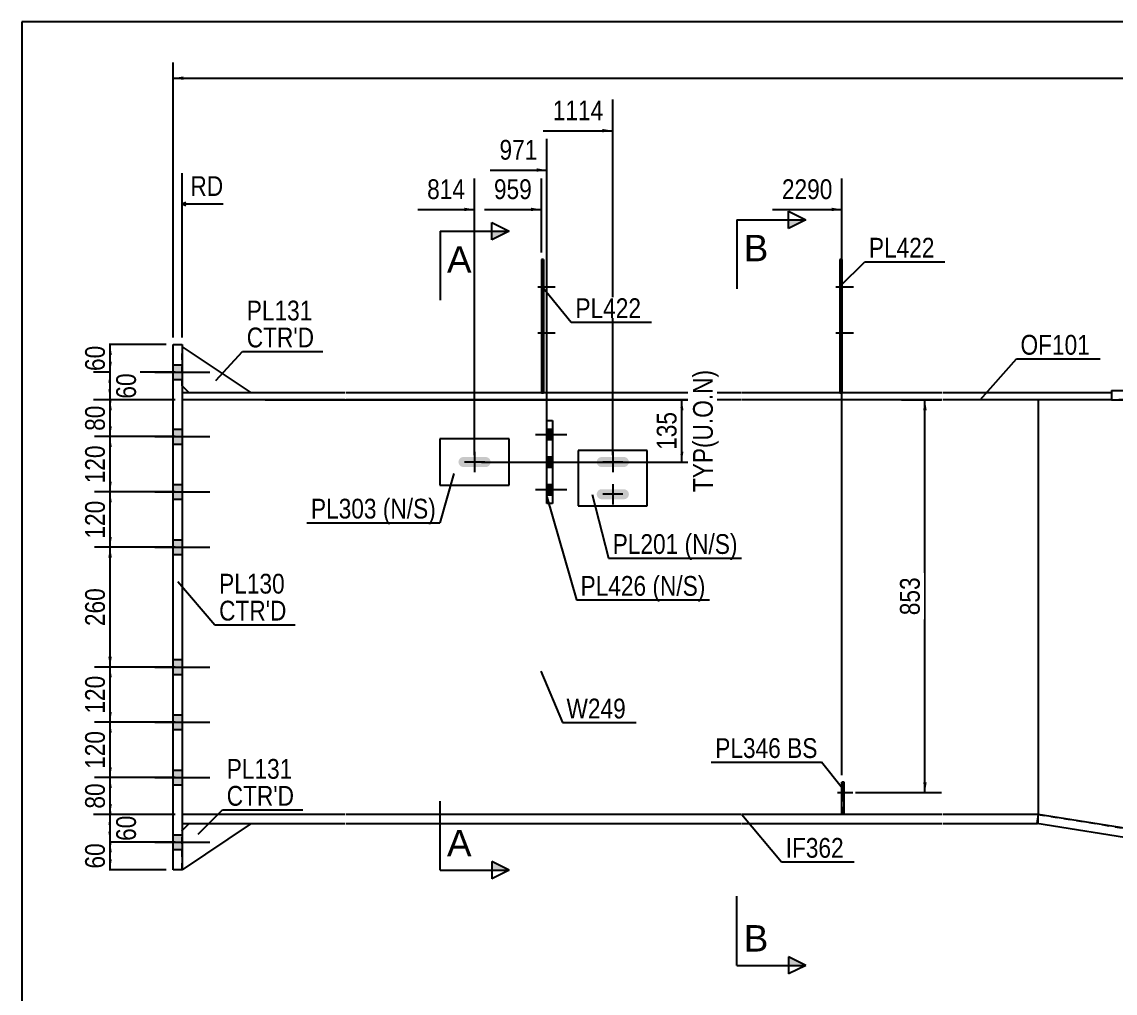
# Model space of a CAD drawing. Header units: millimetres. Extents: x -351 to 51, y -182 to 95.
# Drawn here: x -348.7 to -190.5, y -45.9 to 94.7 of the extents above; entities that cross this region are included whole.
import ezdxf

# ---------------------------------------------------------------- set-up
doc = ezdxf.new("R2010")
doc.units = ezdxf.units.MM
doc.linetypes.add('DXK_LINE_DOT1', pattern=[1.8814, 0.9407, -0.9407])
doc.linetypes.add('DXK_LINE_DOT2', pattern=[3.9198, 1.9599, -1.9599])
doc.styles.add('Arial', font='ARIAL.TTF', dxfattribs={"height": 0.2})
doc.styles.add('Arial Narrow', font='ARIALN.TTF', dxfattribs={"height": 0.2})

# ---------------------------------------------------------------- blocks, each defined once
blk = doc.blocks.new('Unknown-623384879-1210')
at = {"color": 5, "linetype": 'Continuous'}
for p, q in [((51.31, 94.7), (-348.69, 94.7)), ((-348.69, 94.7), (-348.69, -182.3))]:
    blk.add_line(p, q, dxfattribs=at)
blk = doc.blocks.new('Bolt-623384879-1242 - 1231')
at = {"linetype": 'Continuous'}
for points in [[(-265.3, 31.52), (-265.46, 31.28), (-265.52, 31), (-265.46, 30.72), (-265.3, 30.48), (-265.07, 30.32), (-264.79, 30.27), (-261.59, 30.27), (-261.31, 30.32), (-261.07, 30.48), (-260.91, 30.72), (-260.85, 31), (-260.91, 31.28), (-261.07, 31.52), (-261.31, 31.68), (-261.59, 31.73), (-264.79, 31.73), (-265.07, 31.68)], [(-265.3, 26.85), (-265.46, 26.61), (-265.52, 26.33), (-265.46, 26.05), (-265.3, 25.82), (-265.07, 25.66), (-264.79, 25.6), (-261.59, 25.6), (-261.31, 25.66), (-261.07, 25.82), (-260.91, 26.05), (-260.85, 26.33), (-260.91, 26.61), (-261.07, 26.85), (-261.31, 27.01), (-261.59, 27.07), (-264.79, 27.07), (-265.07, 27.01)]]:
    blk.add_hatch(color=3, dxfattribs=at).paths.add_polyline_path(points)
at = {"color": 3, "linetype": 'Continuous'}
for p, q in [((-263.19, 32.47), (-263.19, 29.53)), ((-261.72, 31), (-264.65, 31)), ((-263.19, 27.8), (-263.19, 24.87)), ((-261.72, 26.33), (-264.65, 26.33))]:
    blk.add_line(p, q, dxfattribs=at)
blk = doc.blocks.new('Bolt-623384879-1234 - 1231')
at = {"linetype": 'Continuous'}
for points in [[(-230.02, 55.87), (-230.02, 56.8), (-230.35, 56.8), (-230.35, 55.87)], [(-230.02, 55.87), (-230.02, 56.8), (-230.35, 56.8), (-230.35, 55.87)], [(-230.02, 49.2), (-230.02, 50.13), (-230.35, 50.13), (-230.35, 49.2)], [(-230.02, 49.2), (-230.02, 50.13), (-230.35, 50.13), (-230.35, 49.2)]]:
    blk.add_hatch(color=3, dxfattribs=at).paths.add_polyline_path(points)
at = {"color": 3, "linetype": 'Continuous'}
for p, q in [((-230.89, 56.33), (-228.35, 56.33)), ((-230.89, 56.33), (-228.35, 56.33)), ((-230.35, 56.8), (-230.02, 56.8)), ((-230.35, 56.8), (-230.02, 56.8)), ((-230.35, 55.87), (-230.02, 55.87)), ((-230.35, 55.87), (-230.02, 55.87)), ((-230.89, 49.67), (-228.35, 49.67)), ((-230.89, 49.67), (-228.35, 49.67)), ((-230.35, 50.13), (-230.02, 50.13)), ((-230.35, 50.13), (-230.02, 50.13)), ((-230.35, 49.2), (-230.02, 49.2)), ((-230.35, 49.2), (-230.02, 49.2))]:
    blk.add_line(p, q, dxfattribs=at)
blk = doc.blocks.new('Bolt-623384879-1236 - 1231')
at = {"linetype": 'Continuous'}
for points in [[(-273.19, 55.87), (-273.19, 56.8), (-273.52, 56.8), (-273.52, 55.87)], [(-273.19, 55.87), (-273.19, 56.8), (-273.52, 56.8), (-273.52, 55.87)], [(-273.19, 49.2), (-273.19, 50.13), (-273.52, 50.13), (-273.52, 49.2)], [(-273.19, 49.2), (-273.19, 50.13), (-273.52, 50.13), (-273.52, 49.2)]]:
    blk.add_hatch(color=3, dxfattribs=at).paths.add_polyline_path(points)
at = {"color": 3, "linetype": 'Continuous'}
for p, q in [((-274.05, 56.33), (-271.52, 56.33)), ((-274.05, 56.33), (-271.52, 56.33)), ((-273.52, 56.8), (-273.19, 56.8)), ((-273.52, 56.8), (-273.19, 56.8)), ((-273.52, 55.87), (-273.19, 55.87)), ((-273.52, 55.87), (-273.19, 55.87)), ((-274.05, 49.67), (-271.52, 49.67)), ((-274.05, 49.67), (-271.52, 49.67)), ((-273.52, 50.13), (-273.19, 50.13)), ((-273.52, 50.13), (-273.19, 50.13)), ((-273.52, 49.2), (-273.19, 49.2)), ((-273.52, 49.2), (-273.19, 49.2))]:
    blk.add_line(p, q, dxfattribs=at)
blk = doc.blocks.new('Part-623384879-1897 - 1231')
at = {"color": 2, "linetype": 'Continuous'}
for p, q in [((-230.02, -19.98), (-230.02, -15.31)), ((-229.69, -15.31), (-230.02, -15.31)), ((-229.69, -19.98), (-229.69, -15.31)), ((-230.02, -19.98), (-229.69, -19.98))]:
    blk.add_line(p, q, dxfattribs=at)
at = {"color": 7, "linetype": 'DXK_LINE_DOT1'}
blk.add_line((-230.02, -18.98), (-229.69, -18.98), dxfattribs=at)
blk = doc.blocks.new('Bolt-623384879-1240 - 1231')
at = {"linetype": 'Continuous'}
for points in [[(-326.82, 45.07), (-326.82, 42.93), (-325.49, 42.93), (-325.49, 45.07)], [(-326.82, 45.07), (-326.82, 42.93), (-325.49, 42.93), (-325.49, 45.07)], [(-326.82, 35.73), (-326.82, 33.6), (-325.49, 33.6), (-325.49, 35.73)], [(-326.82, 35.73), (-326.82, 33.6), (-325.49, 33.6), (-325.49, 35.73)], [(-326.82, 27.73), (-326.82, 25.6), (-325.49, 25.6), (-325.49, 27.73)], [(-326.82, 27.73), (-326.82, 25.6), (-325.49, 25.6), (-325.49, 27.73)], [(-326.82, 19.73), (-326.82, 17.6), (-325.49, 17.6), (-325.49, 19.73)], [(-326.82, 19.73), (-326.82, 17.6), (-325.49, 17.6), (-325.49, 19.73)], [(-326.82, 2.4), (-326.82, 0.27), (-325.49, 0.27), (-325.49, 2.4)], [(-326.82, 2.4), (-326.82, 0.27), (-325.49, 0.27), (-325.49, 2.4)], [(-326.82, -5.6), (-326.82, -7.73), (-325.49, -7.73), (-325.49, -5.6)], [(-326.82, -5.6), (-326.82, -7.73), (-325.49, -7.73), (-325.49, -5.6)], [(-326.82, -13.6), (-326.82, -15.73), (-325.49, -15.73), (-325.49, -13.6)], [(-326.82, -13.6), (-326.82, -15.73), (-325.49, -15.73), (-325.49, -13.6)], [(-326.82, -22.93), (-326.82, -25.07), (-325.49, -25.07), (-325.49, -22.93)], [(-326.82, -22.93), (-326.82, -25.07), (-325.49, -25.07), (-325.49, -22.93)]]:
    blk.add_hatch(color=3, dxfattribs=at).paths.add_polyline_path(points)
at = {"color": 3, "linetype": 'Continuous'}
for p, q in [((-326.82, 45.07), (-325.49, 45.07)), ((-326.82, 45.07), (-325.49, 45.07)), ((-329.47, 44), (-321.49, 44)), ((-329.47, 44), (-321.49, 44)), ((-326.82, 42.93), (-325.49, 42.93)), ((-326.82, 42.93), (-325.49, 42.93)), ((-326.82, 35.73), (-325.49, 35.73)), ((-326.82, 35.73), (-325.49, 35.73)), ((-329.47, 34.67), (-321.49, 34.67)), ((-329.47, 34.67), (-321.49, 34.67)), ((-326.82, 33.6), (-325.49, 33.6)), ((-326.82, 33.6), (-325.49, 33.6)), ((-326.82, 27.73), (-325.49, 27.73)), ((-326.82, 27.73), (-325.49, 27.73)), ((-329.47, 26.67), (-321.49, 26.67)), ((-329.47, 26.67), (-321.49, 26.67)), ((-326.82, 25.6), (-325.49, 25.6)), ((-326.82, 25.6), (-325.49, 25.6)), ((-326.82, 19.73), (-325.49, 19.73)), ((-326.82, 19.73), (-325.49, 19.73)), ((-329.47, 18.67), (-321.49, 18.67)), ((-329.47, 18.67), (-321.49, 18.67)), ((-326.82, 17.6), (-325.49, 17.6)), ((-326.82, 17.6), (-325.49, 17.6)), ((-326.82, 2.4), (-325.49, 2.4)), ((-326.82, 2.4), (-325.49, 2.4)), ((-329.47, 1.33), (-321.49, 1.33)), ((-329.47, 1.33), (-321.49, 1.33)), ((-326.82, 0.27), (-325.49, 0.27)), ((-326.82, 0.27), (-325.49, 0.27)), ((-326.82, -5.6), (-325.49, -5.6)), ((-326.82, -5.6), (-325.49, -5.6)), ((-329.47, -6.67), (-321.49, -6.67)), ((-329.47, -6.67), (-321.49, -6.67)), ((-326.82, -7.73), (-325.49, -7.73)), ((-326.82, -7.73), (-325.49, -7.73)), ((-326.82, -13.6), (-325.49, -13.6)), ((-326.82, -13.6), (-325.49, -13.6)), ((-329.47, -14.67), (-321.49, -14.67)), ((-329.47, -14.67), (-321.49, -14.67)), ((-326.82, -15.73), (-325.49, -15.73)), ((-326.82, -15.73), (-325.49, -15.73)), ((-326.82, -22.93), (-325.49, -22.93)), ((-326.82, -22.93), (-325.49, -22.93)), ((-329.47, -24), (-321.49, -24)), ((-329.47, -24), (-321.49, -24)), ((-326.82, -25.07), (-325.49, -25.07)), ((-326.82, -25.07), (-325.49, -25.07))]:
    blk.add_line(p, q, dxfattribs=at)
blk = doc.blocks.new('Part-623384879-1490 - 1231')
at = {"color": 2, "linetype": 'Continuous'}
for p, q in [((-301.89, 41), (-325.49, 41)), ((-301.89, 40), (-325.49, 40)), ((-244.59, 41), (-301.79, 41)), ((-244.59, 40), (-301.79, 40)), ((-215.55, 41), (-244.49, 41)), ((-215.55, 40), (-244.49, 40)), ((-191, 41), (-215.45, 41)), ((-191, 40), (-215.45, 40))]:
    blk.add_line(p, q, dxfattribs=at)
at = {"color": 7, "linetype": 'DXK_LINE_DOT1'}
for p, q in [((-325.49, 41), (-325.49, 40)), ((-191, 41), (-191, 40))]:
    blk.add_line(p, q, dxfattribs=at)
blk = doc.blocks.new('Part-623384879-1789 - 1231')
at = {"color": 2, "linetype": 'Continuous'}
for p, q in [((-315.49, -21.33), (-325.49, -28)), ((-325.49, -22.33), (-324.49, -21.33))]:
    blk.add_line(p, q, dxfattribs=at)
at = {"color": 7, "linetype": 'DXK_LINE_DOT1'}
for p, q in [((-324.49, -21.33), (-315.49, -21.33)), ((-325.49, -28), (-325.49, -22.33))]:
    blk.add_line(p, q, dxfattribs=at)
blk = doc.blocks.new('Part-623384879-1303 - 1231')
at = {"color": 2, "linetype": 'Continuous'}
for p, q in [((-272.72, 37), (-271.92, 37)), ((-272.72, 25), (-272.72, 37)), ((-271.92, 37), (-271.92, 25)), ((-271.92, 25), (-272.72, 25))]:
    blk.add_line(p, q, dxfattribs=at)
blk = doc.blocks.new('Part-623384879-1534 - 1231')
at = {"color": 7, "linetype": 'DXK_LINE_DOT1'}
for p, q in [((-301.89, 40), (-325.49, 40)), ((-325.49, 40), (-325.49, -20)), ((-244.59, 40), (-301.79, 40)), ((-215.55, 40), (-244.49, 40)), ((-201.64, 40), (-215.45, 40)), ((-201.64, 40), (-201.64, -20)), ((-301.89, -20), (-325.49, -20)), ((-244.59, -20), (-301.79, -20)), ((-215.55, -20), (-244.49, -20)), ((-201.64, -20), (-215.45, -20))]:
    blk.add_line(p, q, dxfattribs=at)
blk = doc.blocks.new('Part-623384879-1755 - 1231')
at = {"color": 2, "linetype": 'Continuous'}
for p, q in [((-326.82, 48), (-325.49, 48)), ((-326.82, -28), (-326.82, 48)), ((-325.49, 48), (-325.49, -28)), ((-325.49, -28), (-326.82, -28))]:
    blk.add_line(p, q, dxfattribs=at)
blk = doc.blocks.new('Part-623384879-1468 - 1231')
at = {"color": 2, "linetype": 'Continuous'}
for p, q in [((-191, 41.33), (23.64, 41.33)), ((-191, 41.33), (-191, 40)), ((-191, 40), (23.64, 40))]:
    blk.add_line(p, q, dxfattribs=at)
blk = doc.blocks.new('Part-623384879-1512 - 1231')
at = {"color": 2, "linetype": 'Continuous'}
blk.add_line((-201.64, 40), (-201.64, -20), dxfattribs=at)
at = {"color": 7, "linetype": 'DXK_LINE_DOT1'}
for p, q in [((-76.16, 40), (-201.64, 40)), ((-76.16, -40), (-76.16, 40)), ((-201.64, -20), (-76.16, -40))]:
    blk.add_line(p, q, dxfattribs=at)
blk = doc.blocks.new('Part-623384879-1875 - 1231')
at = {"color": 2, "linetype": 'Continuous'}
for p, q in [((-230.02, 60.33), (-230.35, 60.33)), ((-230.35, 60.33), (-230.35, 41)), ((-230.02, 60.33), (-230.02, 41))]:
    blk.add_line(p, q, dxfattribs=at)
at = {"color": 7, "linetype": 'DXK_LINE_DOT1'}
blk.add_line((-230.35, 41), (-230.02, 41), dxfattribs=at)
blk = doc.blocks.new('Part-623384879-1811 - 1231')
at = {"color": 2, "linetype": 'Continuous'}
for p, q in [((-258.19, 32.67), (-268.19, 32.67)), ((-268.19, 32.67), (-268.19, 24.67)), ((-258.19, 24.67), (-258.19, 32.67)), ((-268.19, 24.67), (-258.19, 24.67))]:
    blk.add_line(p, q, dxfattribs=at)
blk = doc.blocks.new('Part-623384879-1556 - 1231')
at = {"color": 2, "linetype": 'Continuous'}
for p, q in [((-201.64, -20), (-201.85, -21.32)), ((-76.16, -40), (-201.64, -20)), ((-76.37, -41.32), (-201.85, -21.32)), ((-76.16, -40), (-76.37, -41.32))]:
    blk.add_line(p, q, dxfattribs=at)
blk = doc.blocks.new('Part-623384879-1848 - 1231')
at = {"color": 2, "linetype": 'Continuous'}
for p, q in [((-273.19, 60.33), (-273.52, 60.33)), ((-273.52, 60.33), (-273.52, 41)), ((-273.19, 60.33), (-273.19, 41))]:
    blk.add_line(p, q, dxfattribs=at)
at = {"color": 7, "linetype": 'DXK_LINE_DOT1'}
blk.add_line((-273.52, 41), (-273.19, 41), dxfattribs=at)
blk = doc.blocks.new('Part-623384879-1784 - 1231')
at = {"color": 2, "linetype": 'Continuous'}
for p, q in [((-325.49, 47.67), (-315.49, 41)), ((-324.49, 41), (-325.49, 42))]:
    blk.add_line(p, q, dxfattribs=at)
at = {"color": 7, "linetype": 'DXK_LINE_DOT1'}
for p, q in [((-325.49, 42), (-325.49, 47.67)), ((-315.49, 41), (-324.49, 41))]:
    blk.add_line(p, q, dxfattribs=at)
blk = doc.blocks.new('Part-623384879-1870 - 1231')
at = {"color": 2, "linetype": 'Continuous'}
for p, q in [((-301.89, -20), (-325.49, -20)), ((-244.59, -20), (-301.79, -20)), ((-215.55, -20), (-244.49, -20)), ((-201.64, -20), (-215.45, -20)), ((-325.49, -21.33), (-301.89, -21.33)), ((-301.79, -21.33), (-244.59, -21.33)), ((-244.49, -21.33), (-215.55, -21.33)), ((-215.45, -21.33), (-201.75, -21.33))]:
    blk.add_line(p, q, dxfattribs=at)
at = {"color": 7, "linetype": 'DXK_LINE_DOT1'}
for p, q in [((-325.49, -20), (-325.49, -21.33)), ((-201.64, -21.33), (-201.64, -20)), ((-201.64, -21.33), (-201.75, -21.33))]:
    blk.add_line(p, q, dxfattribs=at)
blk = doc.blocks.new('Part-623384879-1919 - 1231')
at = {"color": 7, "linetype": 'DXK_LINE_DOT1'}
for p, q in [((-230.02, -15.31), (-230.02, -19.98)), ((-229.69, -15.31), (-230.02, -15.31)), ((-229.69, -19.98), (-229.69, -15.31)), ((-230.02, -19.98), (-229.69, -19.98))]:
    blk.add_line(p, q, dxfattribs=at)
blk = doc.blocks.new('Part-623384879-1924 - 1231')
at = {"color": 2, "linetype": 'Continuous'}
for p, q in [((-278.19, 34.33), (-288.19, 34.33)), ((-288.19, 34.33), (-288.19, 27.67)), ((-278.19, 27.67), (-278.19, 34.33)), ((-288.19, 27.67), (-278.19, 27.67))]:
    blk.add_line(p, q, dxfattribs=at)
blk = doc.blocks.new('Bolt-623384879-1940 - 1231')
at = {"linetype": 'Continuous'}
blk.add_hatch(color=3, dxfattribs=at).paths.add_polyline_path([(-229.69, -17.31), (-229.69, -16.38), (-230.02, -16.38), (-230.02, -17.31)])
at = {"color": 3, "linetype": 'Continuous'}
for p, q in [((-230.65, -16.85), (-228.45, -16.85)), ((-230.02, -16.38), (-229.69, -16.38)), ((-230.02, -17.31), (-229.69, -17.31))]:
    blk.add_line(p, q, dxfattribs=at)
blk = doc.blocks.new('Bolt-623384879-1941 - 1231')
at = {"color": 3, "linetype": 'DXK_LINE_DOT2'}
for p, q in [((-230.65, -16.85), (-228.45, -16.85)), ((-230.02, -16.38), (-229.69, -16.38)), ((-230.02, -17.31), (-229.69, -17.31))]:
    blk.add_line(p, q, dxfattribs=at)
blk = doc.blocks.new('Bolt-623384879-1942 - 1231')
at = {"linetype": 'Continuous'}
blk.add_hatch(color=3, dxfattribs=at).paths.add_polyline_path([(-285.3, 31.52), (-285.46, 31.28), (-285.52, 31), (-285.46, 30.72), (-285.3, 30.48), (-285.07, 30.32), (-284.79, 30.27), (-281.59, 30.27), (-281.31, 30.32), (-281.07, 30.48), (-280.91, 30.72), (-280.85, 31), (-280.91, 31.28), (-281.07, 31.52), (-281.31, 31.68), (-281.59, 31.73), (-284.79, 31.73), (-285.07, 31.68)])
at = {"color": 3, "linetype": 'Continuous'}
for p, q in [((-283.19, 32.47), (-283.19, 29.53)), ((-281.72, 31), (-284.65, 31))]:
    blk.add_line(p, q, dxfattribs=at)
blk = doc.blocks.new('Bolt-623384879-1943 - 1231')
at = {"linetype": 'Continuous'}
for points in [[(-272.72, 35.73), (-272.72, 34.27), (-271.92, 34.27), (-271.92, 35.73)], [(-272.72, 31.73), (-272.72, 30.27), (-271.92, 30.27), (-271.92, 31.73)], [(-272.72, 27.73), (-272.72, 26.27), (-271.92, 26.27), (-271.92, 27.73)]]:
    blk.add_hatch(color=3, dxfattribs=at).paths.add_polyline_path(points)
at = {"color": 3, "linetype": 'Continuous'}
for p, q in [((-274.39, 35), (-269.85, 35)), ((-272.72, 35.73), (-271.92, 35.73)), ((-272.72, 34.27), (-271.92, 34.27)), ((-272.72, 31.73), (-271.92, 31.73)), ((-274.39, 31), (-269.85, 31)), ((-272.72, 30.27), (-271.92, 30.27)), ((-274.39, 27), (-269.85, 27)), ((-272.72, 27.73), (-271.92, 27.73)), ((-272.72, 26.27), (-271.92, 26.27))]:
    blk.add_line(p, q, dxfattribs=at)
blk = doc.blocks.new('StraightDimension-623384879-6740 - 1231')
at = {"linetype": 'Continuous'}
for points in [[(-336.18, -0.17), (-335.93, 1.33), (-335.68, -0.17)], [(-335.68, -5.17), (-335.93, -6.67), (-336.18, -5.17)]]:
    blk.add_hatch(color=7, dxfattribs=at).paths.add_polyline_path(points)
at = {"color": 7, "linetype": 'Continuous'}
for p, q in [((-326.49, 1.33), (-338.18, 1.33)), ((-335.93, -6.67), (-335.93, 1.33)), ((-326.49, -6.67), (-338.18, -6.67))]:
    blk.add_line(p, q, dxfattribs=at)
at = {"color": 0}
blk.add_wipeout([(-336.08, 0.68), (-340.28, 0.68), (-340.28, -6.01), (-336.08, -6.01)], dxfattribs=at)
at = {"color": 3, "style": 'Arial Narrow'}
blk.add_text('120', height=2.863, rotation=90.0002, dxfattribs=at).set_placement((-336.68, -5.41))
blk = doc.blocks.new('StraightDimension-623384879-6743 - 1231')
at = {"linetype": 'Continuous'}
for points in [[(-336.18, -21.5), (-335.93, -20), (-335.68, -21.5)], [(-335.68, -22.5), (-335.93, -24), (-336.18, -22.5)]]:
    blk.add_hatch(color=7, dxfattribs=at).paths.add_polyline_path(points)
at = {"color": 7, "linetype": 'Continuous'}
for p, q in [((-326.49, -20), (-338.33, -20)), ((-335.93, -24), (-335.93, -20)), ((-326.49, -24), (-338.33, -24))]:
    blk.add_line(p, q, dxfattribs=at)
at = {"color": 0}
blk.add_wipeout([(-331.58, -19.57), (-335.78, -19.57), (-335.78, -24.43), (-331.58, -24.43)], dxfattribs=at)
at = {"color": 3, "style": 'Arial Narrow'}
blk.add_text('60', height=2.863, rotation=90.0002, dxfattribs=at).set_placement((-332.18, -23.83))
blk = doc.blocks.new('StraightDimension-623384879-6742 - 1231')
at = {"linetype": 'Continuous'}
for points in [[(-336.18, -16.17), (-335.93, -14.67), (-335.68, -16.17)], [(-335.68, -18.5), (-335.93, -20), (-336.18, -18.5)]]:
    blk.add_hatch(color=7, dxfattribs=at).paths.add_polyline_path(points)
at = {"color": 7, "linetype": 'Continuous'}
for p, q in [((-326.49, -14.67), (-338.18, -14.67)), ((-335.93, -20), (-335.93, -14.67)), ((-326.49, -20), (-338.18, -20))]:
    blk.add_line(p, q, dxfattribs=at)
at = {"color": 0}
blk.add_wipeout([(-336.08, -14.91), (-340.28, -14.91), (-340.28, -19.76), (-336.08, -19.76)], dxfattribs=at)
at = {"color": 3, "style": 'Arial Narrow'}
blk.add_text('80', height=2.863, rotation=90.0002, dxfattribs=at).set_placement((-336.68, -19.16))
blk = doc.blocks.new('StraightDimension-623384879-2217 - 1231')
at = {"linetype": 'Continuous'}
blk.add_hatch(color=7, dxfattribs=at).paths.add_polyline_path([(-325.32, 86.3), (-326.82, 86.55), (-325.32, 86.8)])
at = {"color": 7, "linetype": 'Continuous'}
for p, q in [((-326.82, 49), (-326.82, 88.8)), ((-326.82, 86.55), (36.03, 86.55))]:
    blk.add_line(p, q, dxfattribs=at)
blk = doc.blocks.new('StraightDimension-623384879-5687 - 1231')
at = {"linetype": 'Continuous'}
for points in [[(-253.46, 38.5), (-253.21, 40), (-252.96, 38.5)], [(-252.96, 32.5), (-253.21, 31), (-253.46, 32.5)]]:
    blk.add_hatch(color=7, dxfattribs=at).paths.add_polyline_path(points)
at = {"color": 7, "linetype": 'Continuous'}
for p, q in [((-313.48, 40), (-250.81, 40)), ((-253.21, 31), (-253.21, 40)), ((-282.19, 31), (-250.81, 31))]:
    blk.add_line(p, q, dxfattribs=at)
at = {"color": 0, "linetype": 'Continuous'}
blk.add_wipeout([(-248.11, 44.95), (-252.31, 44.95), (-252.31, 26.05), (-248.11, 26.05)], dxfattribs=at)
at = {"color": 0}
blk.add_wipeout([(-253.36, 38.84), (-257.56, 38.84), (-257.56, 32.16), (-253.36, 32.16)], dxfattribs=at)
at = {"color": 3, "linetype": 'Continuous', "style": 'Arial Narrow'}
blk.add_text('TYP(U.O.N)', height=2.863, rotation=90.0002, dxfattribs=at).set_placement((-248.71, 26.65))
at = {"color": 3, "style": 'Arial Narrow'}
blk.add_text('135', height=2.863, rotation=90.0002, dxfattribs=at).set_placement((-253.96, 32.76))
blk = doc.blocks.new('StraightDimension-623384879-6388 - 1231')
at = {"linetype": 'Continuous'}
for points in [[(-218.27, 38.5), (-218.02, 40), (-217.77, 38.5)], [(-217.77, -15.35), (-218.02, -16.85), (-218.27, -15.35)]]:
    blk.add_hatch(color=7, dxfattribs=at).paths.add_polyline_path(points)
at = {"color": 7, "linetype": 'Continuous'}
for p, q in [((-221.4, 40), (-215.62, 40)), ((-218.02, -16.85), (-218.02, 40)), ((-228.07, -16.85), (-215.62, -16.85))]:
    blk.add_line(p, q, dxfattribs=at)
at = {"color": 0}
blk.add_wipeout([(-218.17, 14.92), (-222.37, 14.92), (-222.37, 8.23), (-218.17, 8.23)], dxfattribs=at)
at = {"color": 3, "style": 'Arial Narrow'}
blk.add_text('853', height=2.863, rotation=90.0002, dxfattribs=at).set_placement((-218.77, 8.83))
blk = doc.blocks.new('StraightDimension-623384879-6734 - 1231')
at = {"linetype": 'Continuous'}
for points in [[(-336.18, 46.5), (-335.93, 48), (-335.68, 46.5)], [(-335.68, 45.5), (-335.93, 44), (-336.18, 45.5)]]:
    blk.add_hatch(color=7, dxfattribs=at).paths.add_polyline_path(points)
at = {"color": 7, "linetype": 'Continuous'}
for p, q in [((-327.82, 48), (-338.18, 48)), ((-335.93, 44), (-335.93, 48)), ((-326.49, 44), (-338.18, 44))]:
    blk.add_line(p, q, dxfattribs=at)
at = {"color": 0}
blk.add_wipeout([(-336.08, 48.43), (-340.28, 48.43), (-340.28, 43.57), (-336.08, 43.57)], dxfattribs=at)
at = {"color": 3, "style": 'Arial Narrow'}
blk.add_text('60', height=2.863, rotation=90.0002, dxfattribs=at).set_placement((-336.68, 44.17))
blk = doc.blocks.new('StraightDimension-623384879-6735 - 1231')
at = {"linetype": 'Continuous'}
for points in [[(-336.18, 42.5), (-335.93, 44), (-335.68, 42.5)], [(-335.68, 41.5), (-335.93, 40), (-336.18, 41.5)]]:
    blk.add_hatch(color=7, dxfattribs=at).paths.add_polyline_path(points)
at = {"color": 7, "linetype": 'Continuous'}
for p, q in [((-326.49, 44), (-338.33, 44)), ((-335.93, 40), (-335.93, 44)), ((-326.49, 40), (-338.33, 40))]:
    blk.add_line(p, q, dxfattribs=at)
at = {"color": 0}
blk.add_wipeout([(-331.58, 44.43), (-335.78, 44.43), (-335.78, 39.57), (-331.58, 39.57)], dxfattribs=at)
at = {"color": 3, "style": 'Arial Narrow'}
blk.add_text('60', height=2.863, rotation=90.0002, dxfattribs=at).set_placement((-332.18, 40.17))
blk = doc.blocks.new('StraightDimension-623384879-6736 - 1231')
at = {"linetype": 'Continuous'}
for points in [[(-336.18, 38.5), (-335.93, 40), (-335.68, 38.5)], [(-335.68, 36.17), (-335.93, 34.67), (-336.18, 36.17)]]:
    blk.add_hatch(color=7, dxfattribs=at).paths.add_polyline_path(points)
at = {"color": 7, "linetype": 'Continuous'}
for p, q in [((-326.49, 40), (-338.18, 40)), ((-335.93, 34.67), (-335.93, 40)), ((-326.49, 34.67), (-338.18, 34.67))]:
    blk.add_line(p, q, dxfattribs=at)
at = {"color": 0}
blk.add_wipeout([(-336.08, 39.76), (-340.28, 39.76), (-340.28, 34.91), (-336.08, 34.91)], dxfattribs=at)
at = {"color": 3, "style": 'Arial Narrow'}
blk.add_text('80', height=2.863, rotation=90.0002, dxfattribs=at).set_placement((-336.68, 35.51))
blk = doc.blocks.new('StraightDimension-623384879-6737 - 1231')
at = {"linetype": 'Continuous'}
for points in [[(-336.18, 33.17), (-335.93, 34.67), (-335.68, 33.17)], [(-335.68, 28.17), (-335.93, 26.67), (-336.18, 28.17)]]:
    blk.add_hatch(color=7, dxfattribs=at).paths.add_polyline_path(points)
at = {"color": 7, "linetype": 'Continuous'}
for p, q in [((-326.49, 34.67), (-338.18, 34.67)), ((-335.93, 26.67), (-335.93, 34.67)), ((-326.49, 26.67), (-338.18, 26.67))]:
    blk.add_line(p, q, dxfattribs=at)
at = {"color": 0}
blk.add_wipeout([(-336.08, 34.01), (-340.28, 34.01), (-340.28, 27.32), (-336.08, 27.32)], dxfattribs=at)
at = {"color": 3, "style": 'Arial Narrow'}
blk.add_text('120', height=2.863, rotation=90.0002, dxfattribs=at).set_placement((-336.68, 27.92))
blk = doc.blocks.new('StraightDimension-623384879-6738 - 1231')
at = {"linetype": 'Continuous'}
for points in [[(-336.18, 25.17), (-335.93, 26.67), (-335.68, 25.17)], [(-335.68, 20.17), (-335.93, 18.67), (-336.18, 20.17)]]:
    blk.add_hatch(color=7, dxfattribs=at).paths.add_polyline_path(points)
at = {"color": 7, "linetype": 'Continuous'}
for p, q in [((-326.49, 26.67), (-338.18, 26.67)), ((-335.93, 18.67), (-335.93, 26.67)), ((-326.49, 18.67), (-338.18, 18.67))]:
    blk.add_line(p, q, dxfattribs=at)
at = {"color": 0}
blk.add_wipeout([(-336.08, 26.01), (-340.28, 26.01), (-340.28, 19.32), (-336.08, 19.32)], dxfattribs=at)
at = {"color": 3, "style": 'Arial Narrow'}
blk.add_text('120', height=2.863, rotation=90.0002, dxfattribs=at).set_placement((-336.68, 19.92))
blk = doc.blocks.new('StraightDimension-623384879-6739 - 1231')
at = {"linetype": 'Continuous'}
for points in [[(-336.18, 17.17), (-335.93, 18.67), (-335.68, 17.17)], [(-335.68, 2.83), (-335.93, 1.33), (-336.18, 2.83)]]:
    blk.add_hatch(color=7, dxfattribs=at).paths.add_polyline_path(points)
at = {"color": 7, "linetype": 'Continuous'}
for p, q in [((-326.49, 18.67), (-338.18, 18.67)), ((-335.93, 1.33), (-335.93, 18.67)), ((-326.49, 1.33), (-338.18, 1.33))]:
    blk.add_line(p, q, dxfattribs=at)
at = {"color": 0}
blk.add_wipeout([(-336.08, 13.34), (-340.28, 13.34), (-340.28, 6.66), (-336.08, 6.66)], dxfattribs=at)
at = {"color": 3, "style": 'Arial Narrow'}
blk.add_text('260', height=2.863, rotation=90.0002, dxfattribs=at).set_placement((-336.68, 7.26))
blk = doc.blocks.new('StraightDimension-623384879-6741 - 1231')
at = {"linetype": 'Continuous'}
for points in [[(-336.18, -8.17), (-335.93, -6.67), (-335.68, -8.17)], [(-335.68, -13.17), (-335.93, -14.67), (-336.18, -13.17)]]:
    blk.add_hatch(color=7, dxfattribs=at).paths.add_polyline_path(points)
at = {"color": 7, "linetype": 'Continuous'}
for p, q in [((-326.49, -6.67), (-338.18, -6.67)), ((-335.93, -14.67), (-335.93, -6.67)), ((-326.49, -14.67), (-338.18, -14.67))]:
    blk.add_line(p, q, dxfattribs=at)
at = {"color": 0}
blk.add_wipeout([(-336.08, -7.32), (-340.28, -7.32), (-340.28, -14.01), (-336.08, -14.01)], dxfattribs=at)
at = {"color": 3, "style": 'Arial Narrow'}
blk.add_text('120', height=2.863, rotation=90.0002, dxfattribs=at).set_placement((-336.68, -13.41))
blk = doc.blocks.new('StraightDimension-623384879-6744 - 1231')
at = {"linetype": 'Continuous'}
for points in [[(-336.18, -25.5), (-335.93, -24), (-335.68, -25.5)], [(-335.68, -26.5), (-335.93, -28), (-336.18, -26.5)]]:
    blk.add_hatch(color=7, dxfattribs=at).paths.add_polyline_path(points)
at = {"color": 7, "linetype": 'Continuous'}
for p, q in [((-326.49, -24), (-338.18, -24)), ((-335.93, -28), (-335.93, -24)), ((-327.82, -28), (-338.18, -28))]:
    blk.add_line(p, q, dxfattribs=at)
at = {"color": 0}
blk.add_wipeout([(-336.08, -23.57), (-340.28, -23.57), (-340.28, -28.43), (-336.08, -28.43)], dxfattribs=at)
at = {"color": 3, "style": 'Arial Narrow'}
blk.add_text('60', height=2.863, rotation=90.0002, dxfattribs=at).set_placement((-336.68, -27.83))
blk = doc.blocks.new('StraightDimension-623384879-11037 - 1231')
at = {"linetype": 'Continuous'}
blk.add_hatch(color=7, dxfattribs=at).paths.add_polyline_path([(-231.52, 67.8), (-230.02, 67.55), (-231.52, 67.3)])
at = {"color": 7, "linetype": 'Continuous'}
for p, q in [((-230.02, -14.31), (-230.02, 72.05)), ((-240.08, 67.55), (-230.02, 67.55))]:
    blk.add_line(p, q, dxfattribs=at)
at = {"color": 0}
blk.add_wipeout([(-230.79, 68.45), (-230.79, 72.65), (-239.31, 72.65), (-239.31, 68.45)], dxfattribs=at)
at = {"color": 3, "style": 'Arial Narrow'}
blk.add_text('2290', height=2.863, dxfattribs=at).set_placement((-238.71, 69.05))
blk = doc.blocks.new('StraightDimension-623384879-11038 - 1231')
at = {"linetype": 'Continuous'}
blk.add_hatch(color=7, dxfattribs=at).paths.add_polyline_path([(-264.69, 79.2), (-263.19, 78.95), (-264.69, 78.7)])
at = {"color": 7, "linetype": 'Continuous'}
for p, q in [((-263.19, 32), (-263.19, 83.45)), ((-273.25, 78.95), (-263.19, 78.95))]:
    blk.add_line(p, q, dxfattribs=at)
at = {"color": 0}
blk.add_wipeout([(-263.96, 79.85), (-263.96, 84.05), (-272.47, 84.05), (-272.47, 79.85)], dxfattribs=at)
at = {"color": 3, "style": 'Arial Narrow'}
blk.add_text('1114', height=2.863, dxfattribs=at).set_placement((-271.87, 80.45))
blk = doc.blocks.new('StraightDimension-623384879-11039 - 1231')
at = {"linetype": 'Continuous'}
blk.add_hatch(color=7, dxfattribs=at).paths.add_polyline_path([(-274.22, 73.5), (-272.72, 73.25), (-274.22, 73)])
at = {"color": 7, "linetype": 'Continuous'}
for p, q in [((-272.72, 26), (-272.72, 77.75)), ((-280.95, 73.25), (-272.72, 73.25))]:
    blk.add_line(p, q, dxfattribs=at)
at = {"color": 0}
blk.add_wipeout([(-273.49, 74.15), (-273.49, 78.35), (-280.18, 78.35), (-280.18, 74.15)], dxfattribs=at)
at = {"color": 3, "style": 'Arial Narrow'}
blk.add_text('971', height=2.863, dxfattribs=at).set_placement((-279.58, 74.75))
blk = doc.blocks.new('StraightDimension-623384879-11040 - 1231')
at = {"linetype": 'Continuous'}
blk.add_hatch(color=7, dxfattribs=at).paths.add_polyline_path([(-275.02, 67.8), (-273.52, 67.55), (-275.02, 67.3)])
at = {"color": 7, "linetype": 'Continuous'}
for p, q in [((-273.52, 61.33), (-273.52, 72.05)), ((-281.75, 67.55), (-273.52, 67.55))]:
    blk.add_line(p, q, dxfattribs=at)
at = {"color": 0}
blk.add_wipeout([(-274.29, 68.45), (-274.29, 72.65), (-280.98, 72.65), (-280.98, 68.45)], dxfattribs=at)
at = {"color": 3, "style": 'Arial Narrow'}
blk.add_text('959', height=2.863, dxfattribs=at).set_placement((-280.38, 69.05))
blk = doc.blocks.new('StraightDimension-623384879-11041 - 1231')
at = {"linetype": 'Continuous'}
blk.add_hatch(color=7, dxfattribs=at).paths.add_polyline_path([(-284.69, 67.8), (-283.19, 67.55), (-284.69, 67.3)])
at = {"color": 7, "linetype": 'Continuous'}
for p, q in [((-283.19, 32), (-283.19, 72.05)), ((-291.42, 67.55), (-283.19, 67.55))]:
    blk.add_line(p, q, dxfattribs=at)
at = {"color": 0, "linetype": 'Continuous'}
blk.add_wipeout([(-318.95, 68.9), (-318.95, 73.1), (-324.9, 73.1), (-324.9, 68.9)], dxfattribs=at)
at = {"color": 7, "linetype": 'Continuous'}
for p, q in [((-325.49, 49), (-325.49, 72.8)), ((-324.99, 68.55), (-325.49, 68.3)), ((-324.99, 68.05), (-325.49, 68.3)), ((-319.55, 68.3), (-325.49, 68.3))]:
    blk.add_line(p, q, dxfattribs=at)
at = {"color": 3, "linetype": 'Continuous', "style": 'Arial Narrow'}
blk.add_text('RD', height=2.863, dxfattribs=at).set_placement((-324.3, 69.5))
at = {"color": 0}
blk.add_wipeout([(-283.96, 68.45), (-283.96, 72.65), (-290.65, 72.65), (-290.65, 68.45)], dxfattribs=at)
at = {"color": 3, "style": 'Arial Narrow'}
blk.add_text('814', height=2.863, dxfattribs=at).set_placement((-290.05, 69.05))
blk = doc.blocks.new('Mark-623384879-1299 - 1231')
at = {"color": 0}
for points in [[(-258.35, 11.64), (-258.35, 14.64), (-267.85, 14.64), (-267.85, 11.64)], [(-249.78, 11.64), (-249.78, 14.64), (-257.45, 14.64), (-257.45, 11.64)]]:
    blk.add_wipeout(points, dxfattribs=at)
for points in [[(-258.35, 11.64), (-258.35, 14.64), (-267.85, 14.64), (-267.85, 11.64)], [(-249.78, 11.64), (-249.78, 14.64), (-257.45, 14.64), (-257.45, 11.64)]]:
    blk.add_wipeout(points, dxfattribs=at)
at = {"color": 7, "linetype": 'Continuous'}
for p, q in [((-272.72, 25.95), (-268.45, 11.04)), ((-268.45, 11.04), (-249.18, 11.04))]:
    blk.add_line(p, q, dxfattribs=at)
at = {"color": 3, "style": 'Arial Narrow'}
for s, p in [('PL426', (-267.85, 11.64)), ('(N/', (-257.45, 11.64)), ('S)', (-253.07, 11.64))]:
    blk.add_text(s, height=2.863, dxfattribs=at).set_placement(p)
blk = doc.blocks.new('Mark-623384879-1486 - 1231')
at = {"color": 0}
blk.add_wipeout([(-194.14, 46.53), (-194.14, 49.53), (-204.19, 49.53), (-204.19, 46.53)], dxfattribs=at)
blk.add_wipeout([(-194.14, 46.53), (-194.14, 49.53), (-204.19, 49.53), (-204.19, 46.53)], dxfattribs=at)
at = {"color": 7, "linetype": 'Continuous'}
for p, q in [((-210.05, 40), (-204.79, 45.93)), ((-204.79, 45.93), (-192.64, 45.93))]:
    blk.add_line(p, q, dxfattribs=at)
at = {"color": 3, "style": 'Arial Narrow'}
blk.add_text('OF101', height=2.863, dxfattribs=at).set_placement((-204.19, 46.53))
blk = doc.blocks.new('Mark-623384879-1751 - 1231')
at = {"color": 0}
for points in [[(-310.64, 11.96), (-310.64, 14.96), (-320.15, 14.96), (-320.15, 11.96)], [(-310.39, 8.06), (-310.39, 11.06), (-320.15, 11.06), (-320.15, 8.06)]]:
    blk.add_wipeout(points, dxfattribs=at)
for points in [[(-310.64, 11.96), (-310.64, 14.96), (-320.15, 14.96), (-320.15, 11.96)], [(-310.39, 8.06), (-310.39, 11.06), (-320.15, 11.06), (-320.15, 8.06)]]:
    blk.add_wipeout(points, dxfattribs=at)
at = {"color": 7, "linetype": 'Continuous'}
for p, q in [((-326.14, 13.7), (-320.75, 7.46)), ((-320.75, 7.46), (-309.14, 7.46))]:
    blk.add_line(p, q, dxfattribs=at)
at = {"color": 3, "style": 'Arial Narrow'}
blk.add_text('PL130', height=2.863, dxfattribs=at).set_placement((-320.15, 11.96))
at = {"color": 1, "style": 'Arial Narrow'}
blk.add_text("CTR'D", height=2.863, dxfattribs=at).set_placement((-320.15, 8.06))
blk = doc.blocks.new('Mark-623384879-1844 - 1231')
at = {"color": 0}
blk.add_wipeout([(-259.08, 51.83), (-259.08, 54.83), (-268.59, 54.83), (-268.59, 51.83)], dxfattribs=at)
blk.add_wipeout([(-259.08, 51.83), (-259.08, 54.83), (-268.59, 54.83), (-268.59, 51.83)], dxfattribs=at)
at = {"color": 7, "linetype": 'Continuous'}
for p, q in [((-273.43, 56.45), (-269.19, 51.23)), ((-269.19, 51.23), (-257.58, 51.23))]:
    blk.add_line(p, q, dxfattribs=at)
at = {"color": 3, "style": 'Arial Narrow'}
blk.add_text('PL422', height=2.863, dxfattribs=at).set_placement((-268.59, 51.83))
blk = doc.blocks.new('Mark-623384879-1785 - 1231')
at = {"color": 0}
for points in [[(-309.55, -14.84), (-309.55, -11.84), (-319.05, -11.84), (-319.05, -14.84)], [(-309.29, -18.74), (-309.29, -15.74), (-319.05, -15.74), (-319.05, -18.74)]]:
    blk.add_wipeout(points, dxfattribs=at)
for points in [[(-309.55, -14.84), (-309.55, -11.84), (-319.05, -11.84), (-319.05, -14.84)], [(-309.29, -18.74), (-309.29, -15.74), (-319.05, -15.74), (-319.05, -18.74)]]:
    blk.add_wipeout(points, dxfattribs=at)
at = {"color": 7, "linetype": 'Continuous'}
for p, q in [((-323.19, -22.87), (-319.65, -19.34)), ((-319.65, -19.34), (-308.05, -19.34))]:
    blk.add_line(p, q, dxfattribs=at)
at = {"color": 3, "style": 'Arial Narrow'}
blk.add_text('PL131', height=2.863, dxfattribs=at).set_placement((-319.05, -14.84))
at = {"color": 1, "style": 'Arial Narrow'}
blk.add_text("CTR'D", height=2.863, dxfattribs=at).set_placement((-319.05, -18.74))
blk = doc.blocks.new('Mark-623384879-1530 - 1231')
at = {"color": 0}
blk.add_wipeout([(-261.29, -6.11), (-261.29, -3.11), (-269.88, -3.11), (-269.88, -6.11)], dxfattribs=at)
blk.add_wipeout([(-261.29, -6.11), (-261.29, -3.11), (-269.88, -3.11), (-269.88, -6.11)], dxfattribs=at)
at = {"color": 7, "linetype": 'Continuous'}
for p, q in [((-273.62, 0.74), (-270.48, -6.71)), ((-270.48, -6.71), (-259.79, -6.71))]:
    blk.add_line(p, q, dxfattribs=at)
at = {"color": 3, "style": 'Arial Narrow'}
blk.add_text('W249', height=2.863, dxfattribs=at).set_placement((-269.88, -6.11))
blk = doc.blocks.new('MarkSet-623384879-2847 - 1231')
at = {"color": 0}
for points in [[(-238.85, -11.83), (-238.85, -8.83), (-248.36, -8.83), (-248.36, -11.83)], [(-233.57, -11.83), (-233.57, -8.83), (-237.95, -8.83), (-237.95, -11.83)]]:
    blk.add_wipeout(points, dxfattribs=at)
for points in [[(-238.85, -11.83), (-238.85, -8.83), (-248.36, -8.83), (-248.36, -11.83)], [(-233.57, -11.83), (-233.57, -8.83), (-237.95, -8.83), (-237.95, -11.83)]]:
    blk.add_wipeout(points, dxfattribs=at)
at = {"color": 7, "linetype": 'Continuous'}
for p in [(-248.96, -12.43), (-229.93, -16.27)]:
    blk.add_line(p, (-232.97, -12.43), dxfattribs=at)
at = {"color": 3, "style": 'Arial Narrow'}
for s, p in [('PL346', (-248.36, -11.83)), ('BS', (-237.95, -11.83))]:
    blk.add_text(s, height=2.863, dxfattribs=at).set_placement(p)
blk = doc.blocks.new('Mark-623384879-1871 - 1231')
at = {"color": 0}
blk.add_wipeout([(-216.63, 60.58), (-216.63, 63.58), (-226.13, 63.58), (-226.13, 60.58)], dxfattribs=at)
blk.add_wipeout([(-216.63, 60.58), (-216.63, 63.58), (-226.13, 63.58), (-226.13, 60.58)], dxfattribs=at)
at = {"color": 7, "linetype": 'Continuous'}
for p, q in [((-230.27, 56.45), (-226.73, 59.98)), ((-226.73, 59.98), (-215.13, 59.98))]:
    blk.add_line(p, q, dxfattribs=at)
at = {"color": 3, "style": 'Arial Narrow'}
blk.add_text('PL422', height=2.863, dxfattribs=at).set_placement((-226.13, 60.58))
blk = doc.blocks.new('Mark-623384879-1807 - 1231')
at = {"color": 0}
for points in [[(-253.7, 17.7), (-253.7, 20.7), (-263.2, 20.7), (-263.2, 17.7)], [(-245.14, 17.7), (-245.14, 20.7), (-252.8, 20.7), (-252.8, 17.7)]]:
    blk.add_wipeout(points, dxfattribs=at)
for points in [[(-253.7, 17.7), (-253.7, 20.7), (-263.2, 20.7), (-263.2, 17.7)], [(-245.14, 17.7), (-245.14, 20.7), (-252.8, 20.7), (-252.8, 17.7)]]:
    blk.add_wipeout(points, dxfattribs=at)
at = {"color": 7, "linetype": 'Continuous'}
for p, q in [((-266.17, 26.29), (-263.8, 17.1)), ((-263.8, 17.1), (-244.54, 17.1))]:
    blk.add_line(p, q, dxfattribs=at)
at = {"color": 3, "style": 'Arial Narrow'}
for s, p in [('PL201', (-263.2, 17.7)), ('(N/', (-252.8, 17.7)), ('S)', (-248.42, 17.7))]:
    blk.add_text(s, height=2.863, dxfattribs=at).set_placement(p)
blk = doc.blocks.new('Mark-623384879-1780 - 1231')
at = {"color": 0}
for points in [[(-306.65, 51.49), (-306.65, 54.49), (-316.15, 54.49), (-316.15, 51.49)], [(-306.4, 47.59), (-306.4, 50.59), (-316.15, 50.59), (-316.15, 47.59)]]:
    blk.add_wipeout(points, dxfattribs=at)
for points in [[(-306.65, 51.49), (-306.65, 54.49), (-316.15, 54.49), (-316.15, 51.49)], [(-306.4, 47.59), (-306.4, 50.59), (-316.15, 50.59), (-316.15, 47.59)]]:
    blk.add_wipeout(points, dxfattribs=at)
at = {"color": 7, "linetype": 'Continuous'}
for p, q in [((-320.64, 42.79), (-316.75, 46.99)), ((-316.75, 46.99), (-305.15, 46.99))]:
    blk.add_line(p, q, dxfattribs=at)
at = {"color": 3, "style": 'Arial Narrow'}
blk.add_text('PL131', height=2.863, dxfattribs=at).set_placement((-316.15, 51.49))
at = {"color": 1, "style": 'Arial Narrow'}
blk.add_text("CTR'D", height=2.863, dxfattribs=at).set_placement((-316.15, 47.59))
blk = doc.blocks.new('Mark-623384879-1866 - 1231')
at = {"color": 0}
blk.add_wipeout([(-229.76, -26.27), (-229.76, -23.27), (-238.17, -23.27), (-238.17, -26.27)], dxfattribs=at)
blk.add_wipeout([(-229.76, -26.27), (-229.76, -23.27), (-238.17, -23.27), (-238.17, -26.27)], dxfattribs=at)
at = {"color": 7, "linetype": 'Continuous'}
for p, q in [((-244.53, -20), (-238.77, -26.87)), ((-238.77, -26.87), (-228.26, -26.87))]:
    blk.add_line(p, q, dxfattribs=at)
at = {"color": 3, "style": 'Arial Narrow'}
blk.add_text('IF362', height=2.863, dxfattribs=at).set_placement((-238.17, -26.27))
blk = doc.blocks.new('Mark-623384879-1920 - 1231')
at = {"color": 0}
for points in [[(-297.36, 22.82), (-297.36, 25.82), (-306.86, 25.82), (-306.86, 22.82)], [(-288.8, 22.82), (-288.8, 25.82), (-296.46, 25.82), (-296.46, 22.82)]]:
    blk.add_wipeout(points, dxfattribs=at)
for points in [[(-297.36, 22.82), (-297.36, 25.82), (-306.86, 25.82), (-306.86, 22.82)], [(-288.8, 22.82), (-288.8, 25.82), (-296.46, 25.82), (-296.46, 22.82)]]:
    blk.add_wipeout(points, dxfattribs=at)
at = {"color": 7, "linetype": 'Continuous'}
for p in [(-286.18, 29.35), (-307.46, 22.22)]:
    blk.add_line(p, (-288.2, 22.22), dxfattribs=at)
at = {"color": 3, "style": 'Arial Narrow'}
for s, p in [('PL303', (-306.86, 22.82)), ('(N/', (-296.46, 22.82)), ('S)', (-292.08, 22.82))]:
    blk.add_text(s, height=2.863, dxfattribs=at).set_placement(p)
blk = doc.blocks.new('SectionMark-623384879-2662 - 1231')
at = {"linetype": 'Continuous'}
for points in [[(-280.68, 63.15), (-280.68, 64.4), (-278.18, 64.4)], [(-280.68, -28.06), (-280.68, -26.81), (-278.18, -28.06)]]:
    blk.add_hatch(color=30, dxfattribs=at).paths.add_polyline_path(points)
at = {"color": 30, "linetype": 'Continuous'}
for p, q in [((-280.68, 63.15), (-280.68, 65.65)), ((-280.68, 65.65), (-278.18, 64.4)), ((-288.18, 64.4), (-288.18, 54.4)), ((-288.18, 64.4), (-278.18, 64.4)), ((-278.18, 64.4), (-280.68, 63.15)), ((-288.18, -28.06), (-288.18, -18.06)), ((-278.18, -28.06), (-280.68, -26.81)), ((-280.68, -26.81), (-280.68, -29.31)), ((-288.18, -28.06), (-278.18, -28.06)), ((-278.18, -28.06), (-280.68, -29.31))]:
    blk.add_line(p, q, dxfattribs=at)
at = {"color": 0, "linetype": 'Continuous'}
for points in [[(-283.62, 58.4), (-283.62, 62.4), (-287.18, 62.4), (-287.18, 58.4)], [(-283.62, -26.06), (-283.62, -22.06), (-287.18, -22.06), (-287.18, -26.06)]]:
    blk.add_wipeout(points, dxfattribs=at)
at = {"color": 96, "linetype": 'Continuous', "style": 'Arial'}
for p in [(-287.18, 58.4), (-287.18, -26.06)]:
    blk.add_text('A', height=3.82, dxfattribs=at).set_placement(p)
blk = doc.blocks.new('SectionMark-623384879-7233 - 1231')
at = {"linetype": 'Continuous'}
for points in [[(-237.74, 64.8), (-237.74, 66.05), (-235.24, 66.05)], [(-237.74, -41.84), (-237.74, -40.59), (-235.24, -41.84)]]:
    blk.add_hatch(color=30, dxfattribs=at).paths.add_polyline_path(points)
at = {"color": 30, "linetype": 'Continuous'}
for p, q in [((-237.74, 64.8), (-237.74, 67.3)), ((-237.74, 67.3), (-235.24, 66.05)), ((-245.24, 66.05), (-245.24, 56.05)), ((-245.24, 66.05), (-235.24, 66.05)), ((-235.24, 66.05), (-237.74, 64.8)), ((-245.24, -41.84), (-245.24, -31.84)), ((-235.24, -41.84), (-237.74, -40.59)), ((-237.74, -40.59), (-237.74, -43.09)), ((-245.24, -41.84), (-235.24, -41.84)), ((-235.24, -41.84), (-237.74, -43.09))]:
    blk.add_line(p, q, dxfattribs=at)
at = {"color": 0, "linetype": 'Continuous'}
for points in [[(-240.69, 60.05), (-240.69, 64.05), (-244.24, 64.05), (-244.24, 60.05)], [(-240.69, -39.84), (-240.69, -35.84), (-244.24, -35.84), (-244.24, -39.84)]]:
    blk.add_wipeout(points, dxfattribs=at)
at = {"color": 96, "linetype": 'Continuous', "style": 'Arial'}
for p in [(-244.24, 60.05), (-244.24, -39.84)]:
    blk.add_text('B', height=3.82, dxfattribs=at).set_placement(p)

msp = doc.modelspace()

# ---------------------------------------------------------------- block references
for name in ['Unknown-623384879-1210', 'Part-623384879-1848 - 1231', 'Part-623384879-1875 - 1231', 'Bolt-623384879-1236 - 1231', 'Bolt-623384879-1234 - 1231', 'Part-623384879-1755 - 1231', 'Part-623384879-1784 - 1231', 'Bolt-623384879-1240 - 1231', 'Part-623384879-1468 - 1231', 'Part-623384879-1490 - 1231', 'Part-623384879-1534 - 1231', 'Part-623384879-1512 - 1231', 'Part-623384879-1303 - 1231', 'Bolt-623384879-1943 - 1231', 'Part-623384879-1924 - 1231', 'Bolt-623384879-1942 - 1231', 'Part-623384879-1811 - 1231', 'Bolt-623384879-1242 - 1231', 'Part-623384879-1897 - 1231', 'Part-623384879-1919 - 1231', 'Bolt-623384879-1940 - 1231', 'Bolt-623384879-1941 - 1231', 'Part-623384879-1870 - 1231', 'Part-623384879-1556 - 1231', 'Part-623384879-1789 - 1231']:
    msp.add_blockref(name, (0, 0))

# ---------------------------------------------------------------- next in the draw order: block references
for name in ['StraightDimension-623384879-6740 - 1231', 'StraightDimension-623384879-6743 - 1231']:
    msp.add_blockref(name, (0, 0))

# ---------------------------------------------------------------- next in the draw order: block references
msp.add_blockref('StraightDimension-623384879-6742 - 1231', (0, 0))

# ---------------------------------------------------------------- next in the draw order: block references
msp.add_blockref('StraightDimension-623384879-2217 - 1231', (0, 0))

# ---------------------------------------------------------------- next in the draw order: block references
for name in ['StraightDimension-623384879-11037 - 1231', 'Mark-623384879-1486 - 1231', 'StraightDimension-623384879-6734 - 1231', 'StraightDimension-623384879-5687 - 1231', 'StraightDimension-623384879-6388 - 1231', 'Mark-623384879-1530 - 1231', 'StraightDimension-623384879-6741 - 1231', 'Mark-623384879-1785 - 1231', 'Mark-623384879-1866 - 1231', 'StraightDimension-623384879-6744 - 1231']:
    msp.add_blockref(name, (0, 0))

# ---------------------------------------------------------------- next in the draw order: block references
for name in ['StraightDimension-623384879-11038 - 1231', 'StraightDimension-623384879-11041 - 1231', 'Mark-623384879-1871 - 1231', 'StraightDimension-623384879-6735 - 1231', 'Mark-623384879-1920 - 1231', 'MarkSet-623384879-2847 - 1231']:
    msp.add_blockref(name, (0, 0))

# ---------------------------------------------------------------- next in the draw order: block references
for name in ['StraightDimension-623384879-11039 - 1231', 'Mark-623384879-1780 - 1231', 'StraightDimension-623384879-6736 - 1231']:
    msp.add_blockref(name, (0, 0))

# ---------------------------------------------------------------- next in the draw order: block references
for name in ['StraightDimension-623384879-11040 - 1231', 'Mark-623384879-1844 - 1231', 'StraightDimension-623384879-6737 - 1231', 'Mark-623384879-1299 - 1231']:
    msp.add_blockref(name, (0, 0))

# ---------------------------------------------------------------- next in the draw order: block references
for name in ['SectionMark-623384879-2662 - 1231', 'StraightDimension-623384879-6738 - 1231', 'Mark-623384879-1807 - 1231']:
    msp.add_blockref(name, (0, 0))

# ---------------------------------------------------------------- next in the draw order: block references
for name in ['SectionMark-623384879-7233 - 1231', 'StraightDimension-623384879-6739 - 1231']:
    msp.add_blockref(name, (0, 0))

# ---------------------------------------------------------------- next in the draw order: block references
msp.add_blockref('Mark-623384879-1751 - 1231', (0, 0))

doc.saveas('drawing.dxf')
